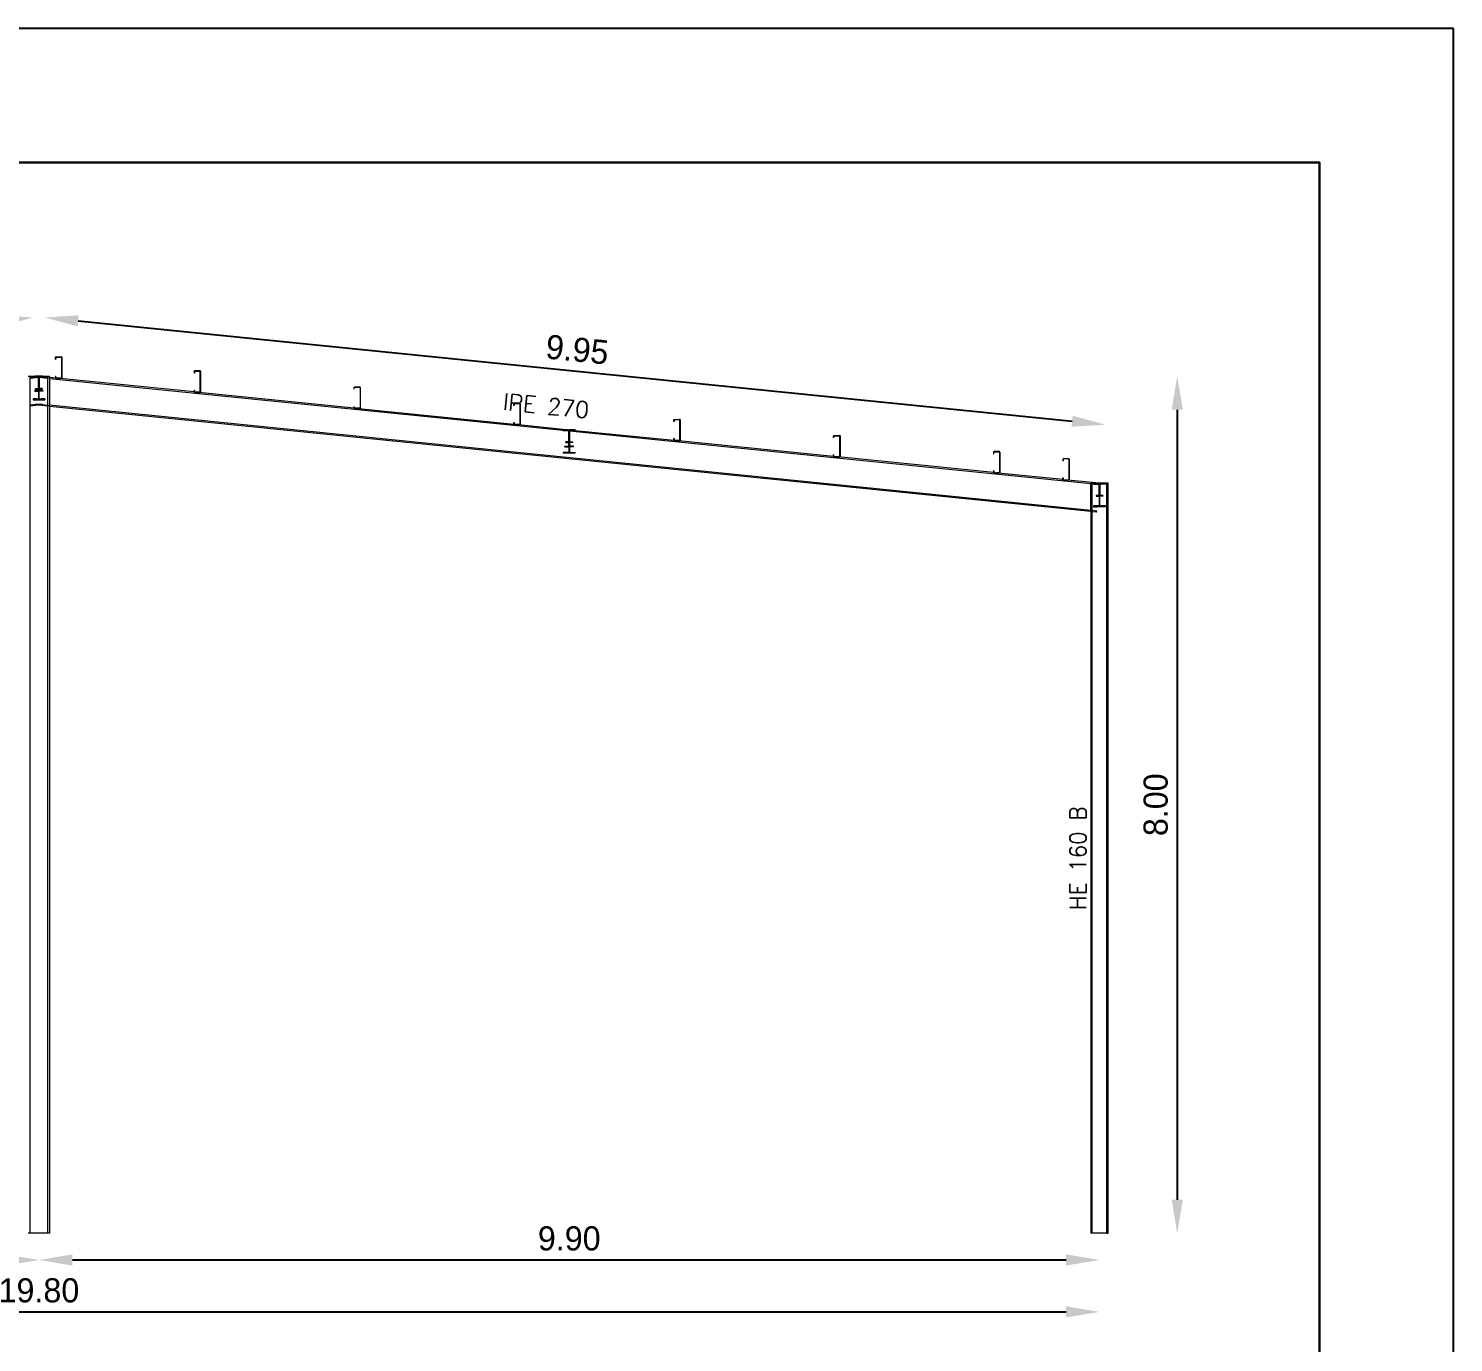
# Model space of a CAD drawing. Header units: inches. Extents: x 72863 to 72995, y 49095 to 49225.
# Drawn here: x 72938.39 to 72949.03, y 49214.9 to 49224.71 of the extents above; entities that cross this region are included whole.
import ezdxf
from ezdxf.enums import TextEntityAlignment as Align

# ---------------------------------------------------------------- set-up
doc = ezdxf.new("R2010")
doc.units = ezdxf.units.IN
doc.layers.get('0').update_dxf_attribs({"lineweight": 15})
for name, color, linetype, lineweight in [('BARRAS_DE_ACERO', 7, 'Continuous', 9), ('Cotas', 200, 'Continuous', 9), ('REFERENCIA_DE_LAS_BARRAS', 2, 'Continuous', 9)]:
    doc.layers.add(name, color=color, linetype=linetype, lineweight=lineweight)
doc.layers.add('VG', color=7, linetype='Continuous')
doc.styles.add('CYPETXT', font='romans__.ttf', dxfattribs={"height": 0.2})
doc.styles.add('RomanS', font='')
doc.styles.get('RomanS').set_extended_font_data('Porsche')
doc.dimstyles.new('100-color', dxfattribs={"dimtxt": 0.18, "dimasz": 0.25, "dimexe": 0, "dimexo": 0.5, "dimgap": 0.07, "dimtad": 1, "dimlfac": 1.25, "dimzin": 4, "dimdsep": 46, "dimtxsty": 'RomanS', "dimcen": 0.1, "dimse1": 1, "dimse2": 1, "dimadec": 0, "dimazin": 0, "dimtfac": 1, "dimtix": 1, "dimtmove": 2, "dimatfit": 3, "dimfxl": 1, "dimtvp": 1.058824, "dimtolj": 1, "dimtzin": 1, "dimarcsym": 0})

# ---------------------------------------------------------------- blocks, each defined once
blk = doc.blocks.new('PLANTILLA')
at = {"layer": 'VG'}
for p, q in [((72904.71, 49224.711), (72862.71, 49224.711)), ((72904.71, 49195.011), (72904.71, 49224.711)), ((72864.71, 49223.711), (72903.71, 49223.711)), ((72903.71, 49223.711), (72903.71, 49196.011))]:
    blk.add_line(p, q, dxfattribs=at)
blk.add_lwpolyline([(72903.71, 49199.561), (72903.71, 49223.711), (72864.71, 49223.711), (72864.71, 49196.011), (72885.71, 49196.011), (72885.71, 49199.611)], dxfattribs=at)
blk = doc.blocks.new('*D125')
at = {"layer": 'Cotas', "color": 0, "lineweight": -2, "transparency": 16777216}
blk.add_line((72930.799, 49215.128), (72946.139, 49215.128), dxfattribs=at)
at = {"layer": 'Cotas', "color": 0, "transparency": 16777216}
for points in [[(72930.799, 49215.17), (72930.799, 49215.087), (72930.549, 49215.128)], [(72946.139, 49215.17), (72946.139, 49215.087), (72946.389, 49215.128)]]:
    blk.add_solid(points, dxfattribs=at)
at = {"layer": 'Defpoints', "color": 0, "transparency": 16777216}
for p in [(72930.549, 49215.715), (72946.389, 49215.715), (72946.389, 49215.128)]:
    blk.add_point(p, dxfattribs=at)
at = {"layer": 'Cotas', "color": 0, "transparency": 16777216, "insert": (72938.469, 49215.288), "char_height": 0.18, "attachment_point": 5, "style": 'RomanS'}
blk.add_mtext('\\A1;19.80', dxfattribs=at)
blk = doc.blocks.new('*D126')
at = {"layer": 'Cotas', "color": 0, "lineweight": -2, "transparency": 16777216}
blk.add_line((72946.969, 49221.865), (72946.969, 49215.965), dxfattribs=at)
at = {"layer": 'Cotas', "color": 0, "transparency": 16777216}
for points in [[(72946.928, 49221.865), (72947.011, 49221.865), (72946.969, 49222.115)], [(72946.928, 49215.965), (72947.011, 49215.965), (72946.969, 49215.715)]]:
    blk.add_solid(points, dxfattribs=at)
at = {"layer": 'Defpoints', "color": 0, "transparency": 16777216}
for p in [(72938.469, 49222.115), (72938.469, 49215.715), (72946.969, 49215.715)]:
    blk.add_point(p, dxfattribs=at)
at = {"layer": 'Cotas', "color": 0, "transparency": 16777216, "insert": (72946.809, 49218.915), "char_height": 0.18, "attachment_point": 5, "rotation": 90, "style": 'RomanS'}
blk.add_mtext('\\A1;8.00', dxfattribs=at)
blk = doc.blocks.new('*D127')
at = {"layer": 'Cotas', "color": 0, "lineweight": -2, "transparency": 16777216}
blk.add_line((72930.799, 49215.516), (72938.219, 49215.516), dxfattribs=at)
at = {"layer": 'Cotas', "color": 0, "transparency": 16777216}
for points in [[(72930.799, 49215.558), (72930.799, 49215.474), (72930.549, 49215.516)], [(72938.219, 49215.558), (72938.219, 49215.474), (72938.469, 49215.516)]]:
    blk.add_solid(points, dxfattribs=at)
at = {"layer": 'Defpoints', "color": 0, "transparency": 16777216}
for p in [(72930.549, 49215.715), (72938.469, 49215.715), (72938.469, 49215.516)]:
    blk.add_point(p, dxfattribs=at)
at = {"layer": 'Cotas', "color": 0, "transparency": 16777216, "insert": (72934.509, 49215.676), "char_height": 0.18, "attachment_point": 5, "style": 'RomanS'}
blk.add_mtext('\\A1;9.90', dxfattribs=at)
blk = doc.blocks.new('*D128')
at = {"layer": 'Cotas', "color": 0, "lineweight": -2, "transparency": 16777216}
blk.add_line((72930.753, 49221.778), (72938.176, 49222.528), dxfattribs=at)
at = {"layer": 'Cotas', "color": 0, "transparency": 16777216}
for points in [[(72938.171, 49222.569), (72938.18, 49222.486), (72938.424, 49222.553)], [(72930.749, 49221.819), (72930.757, 49221.736), (72930.504, 49221.753)]]:
    blk.add_solid(points, dxfattribs=at)
at = {"layer": 'Defpoints', "color": 0, "transparency": 16777216}
for p in [(72938.424, 49222.553), (72938.469, 49222.115), (72930.549, 49221.315)]:
    blk.add_point(p, dxfattribs=at)
at = {"layer": 'Cotas', "color": 0, "transparency": 16777216, "insert": (72934.448, 49222.312), "char_height": 0.18, "attachment_point": 5, "rotation": 5.7679, "style": 'RomanS'}
blk.add_mtext('\\A1;9.95', dxfattribs=at)
blk = doc.blocks.new('*D129')
at = {"layer": 'Cotas', "color": 0, "lineweight": -2, "transparency": 16777216}
blk.add_line((72938.762, 49222.528), (72946.184, 49221.778), dxfattribs=at)
at = {"layer": 'Cotas', "color": 0, "transparency": 16777216}
for points in [[(72938.766, 49222.57), (72938.757, 49222.487), (72938.513, 49222.553)], [(72946.188, 49221.82), (72946.18, 49221.737), (72946.433, 49221.753)]]:
    blk.add_solid(points, dxfattribs=at)
at = {"layer": 'Defpoints', "color": 0, "transparency": 16777216}
for p in [(72938.469, 49222.115), (72946.433, 49221.753), (72946.389, 49221.315)]:
    blk.add_point(p, dxfattribs=at)
at = {"layer": 'Cotas', "color": 0, "transparency": 16777216, "insert": (72942.489, 49222.313), "char_height": 0.18, "attachment_point": 5, "rotation": 354.2321, "style": 'RomanS'}
blk.add_mtext('\\A1;9.95', dxfattribs=at)
blk = doc.blocks.new('*D130')
at = {"layer": 'Cotas', "color": 0, "lineweight": -2, "transparency": 16777216}
blk.add_line((72938.719, 49215.516), (72946.139, 49215.516), dxfattribs=at)
at = {"layer": 'Cotas', "color": 0, "transparency": 16777216}
for points in [[(72938.719, 49215.558), (72938.719, 49215.474), (72938.469, 49215.516)], [(72946.139, 49215.558), (72946.139, 49215.474), (72946.389, 49215.516)]]:
    blk.add_solid(points, dxfattribs=at)
at = {"layer": 'Defpoints', "color": 0, "transparency": 16777216}
for p in [(72938.469, 49215.715), (72946.389, 49215.715), (72946.389, 49215.516)]:
    blk.add_point(p, dxfattribs=at)
at = {"layer": 'Cotas', "color": 0, "transparency": 16777216, "insert": (72942.429, 49215.676), "char_height": 0.18, "attachment_point": 5, "style": 'RomanS'}
blk.add_mtext('\\A1;9.90', dxfattribs=at)

msp = doc.modelspace()

# ---------------------------------------------------------------- linework, layer by layer
at = {"layer": 'BARRAS_DE_ACERO'}
for p, q in [((72938.593, 49222.2553), (72938.5933, 49222.2566)), ((72938.593, 49222.2429), (72938.593, 49222.2553)), ((72938.593, 49222.2429), (72938.5946, 49222.2429)), ((72938.5941, 49222.2578), (72938.5933, 49222.2566)), ((72938.5953, 49222.2586), (72938.5941, 49222.2578)), ((72938.5946, 49222.2553), (72938.5948, 49222.256)), ((72938.5946, 49222.2553), (72938.5946, 49222.2429)), ((72938.5948, 49222.256), (72938.5952, 49222.2567)), ((72938.5959, 49222.2571), (72938.5952, 49222.2567)), ((72938.5966, 49222.2589), (72938.5953, 49222.2586)), ((72938.5966, 49222.2573), (72938.5959, 49222.2571)), ((72938.5966, 49222.2589), (72938.6374, 49222.2589)), ((72938.5966, 49222.2573), (72938.6374, 49222.2573)), ((72938.6388, 49222.2586), (72938.6374, 49222.2589)), ((72938.6382, 49222.2571), (72938.6374, 49222.2573)), ((72938.6389, 49222.2567), (72938.6382, 49222.2571)), ((72938.6388, 49222.2586), (72938.64, 49222.2578)), ((72938.6389, 49222.2567), (72938.6393, 49222.256)), ((72938.6393, 49222.256), (72938.6394, 49222.2553)), ((72938.6408, 49222.2566), (72938.64, 49222.2578)), ((72938.3886, 49222.115), (72938.4006, 49222.115)), ((72938.4006, 49222.115), (72938.4246, 49222.115)), ((72938.4006, 49222.1081), (72938.4006, 49222.0999)), ((72938.4006, 49222.0999), (72938.4662, 49222.1065)), ((72938.4006, 49222.0999), (72938.4006, 49221.8992)), ((72938.4246, 49222.115), (72938.4394, 49222.115)), ((72938.4246, 49222.115), (72938.4246, 49222.1105)), ((72938.4246, 49222.1076), (72938.4246, 49222.1105)), ((72938.4246, 49222.1076), (72938.4662, 49222.1076)), ((72938.4662, 49222.0246), (72938.4662, 49222.0726)), ((72938.4667, 49222.0324), (72938.4667, 49222.1094)), ((72938.471, 49222.1076), (72938.5126, 49222.1076)), ((72938.471, 49222.1065), (72938.471, 49222.1076)), ((72938.471, 49222.1065), (72938.5366, 49222.0999)), ((72938.471, 49222.024), (72938.471, 49222.1065)), ((72938.4777, 49222.1094), (72938.4978, 49222.1094)), ((72938.4978, 49222.1094), (72938.4978, 49222.112)), ((72938.5126, 49222.1105), (72938.5126, 49222.115)), ((72938.5126, 49222.1105), (72938.5366, 49222.1081)), ((72938.5126, 49222.1105), (72938.5126, 49222.1076)), ((72938.5366, 49222.115), (72938.5486, 49222.115)), ((72938.5366, 49222.1081), (72938.5366, 49222.115)), ((72938.5366, 49222.0999), (72938.5366, 49222.1081)), ((72938.5366, 49221.8992), (72938.5366, 49222.0999)), ((72938.5486, 49222.1069), (72938.5486, 49222.115)), ((72938.5486, 49222.0987), (72938.5486, 49222.1069)), ((72938.5486, 49222.1069), (72938.5931, 49222.1024)), ((72938.5486, 49222.0987), (72938.5486, 49221.898)), ((72938.5486, 49222.0987), (72942.3846, 49221.7112)), ((72938.593, 49222.1149), (72938.5946, 49222.1149)), ((72938.593, 49222.1149), (72938.593, 49222.1025)), ((72938.5931, 49222.1024), (72938.593, 49222.1025)), ((72938.5933, 49222.1011), (72938.5931, 49222.1024)), ((72938.5933, 49222.1011), (72938.5941, 49222.0999)), ((72938.5953, 49222.0991), (72938.5941, 49222.0999)), ((72938.5946, 49222.1025), (72938.5946, 49222.1149)), ((72938.5946, 49222.1025), (72938.5947, 49222.1022)), ((72938.612, 49222.1005), (72938.5947, 49222.1022)), ((72938.5948, 49222.1017), (72938.5947, 49222.1022)), ((72938.5952, 49222.1011), (72938.5948, 49222.1017)), ((72938.5952, 49222.1011), (72938.5959, 49222.1006)), ((72938.5959, 49222.1006), (72938.5966, 49222.1005)), ((72938.5966, 49222.1005), (72938.612, 49222.1005)), ((72938.6374, 49222.1005), (72938.612, 49222.1005)), ((72939.6278, 49221.9979), (72938.6278, 49222.0989)), ((72938.6374, 49222.0989), (72938.6278, 49222.0989)), ((72938.6382, 49222.1006), (72938.6374, 49222.1005)), ((72938.6388, 49222.0991), (72938.6374, 49222.0989)), ((72938.6382, 49222.1006), (72938.6389, 49222.1011)), ((72938.6388, 49222.0991), (72938.64, 49222.0999)), ((72938.6389, 49222.1011), (72938.6393, 49222.1017)), ((72938.6408, 49222.1011), (72938.64, 49222.0999)), ((72938.641, 49222.1025), (72938.6408, 49222.1011)), ((72939.6278, 49222.1508), (72939.6281, 49222.1521)), ((72939.6278, 49222.1508), (72939.6278, 49222.1384)), ((72939.6278, 49222.1384), (72939.6278, 49222.1384)), ((72939.6294, 49222.1384), (72939.6278, 49222.1384)), ((72939.6288, 49222.1533), (72939.6281, 49222.1521)), ((72939.6288, 49222.1533), (72939.63, 49222.1541)), ((72939.6295, 49222.1515), (72939.6294, 49222.1508)), ((72939.6294, 49222.1507), (72939.6294, 49222.1508)), ((72939.6294, 49222.1507), (72939.6294, 49222.1504)), ((72939.6294, 49222.1504), (72939.6294, 49222.1384)), ((72939.6298, 49222.1384), (72939.6294, 49222.1384)), ((72939.63, 49222.1522), (72939.6295, 49222.1515)), ((72939.63, 49222.1511), (72939.6298, 49222.1504)), ((72939.6298, 49222.1504), (72939.6298, 49222.1384)), ((72939.63, 49222.1541), (72939.6314, 49222.1544)), ((72939.63, 49222.1522), (72939.6306, 49222.1526)), ((72939.6304, 49222.1518), (72939.63, 49222.1511)), ((72939.631, 49222.1522), (72939.6304, 49222.1518)), ((72939.6314, 49222.1528), (72939.6306, 49222.1526)), ((72939.6318, 49222.1524), (72939.631, 49222.1522)), ((72939.6722, 49222.1544), (72939.6314, 49222.1544)), ((72939.6318, 49222.1528), (72939.6314, 49222.1528)), ((72939.6722, 49222.1528), (72939.6318, 49222.1528)), ((72939.6318, 49222.1524), (72939.6718, 49222.1524)), ((72939.6722, 49222.1544), (72939.6736, 49222.1541)), ((72939.673, 49222.1526), (72939.6722, 49222.1528)), ((72939.673, 49222.1526), (72939.6736, 49222.1522)), ((72939.6736, 49222.1511), (72939.6732, 49222.1518)), ((72939.6736, 49222.1541), (72939.6747, 49222.1533)), ((72939.6736, 49222.1522), (72939.674, 49222.1515)), ((72939.6738, 49222.1504), (72939.6736, 49222.1511)), ((72939.6738, 49221.9984), (72939.6738, 49222.1504)), ((72939.674, 49222.1515), (72939.6742, 49222.1508)), ((72939.6742, 49222.1508), (72939.6742, 49222.1507)), ((72939.6742, 49222.1507), (72939.6742, 49221.998)), ((72939.6747, 49222.1533), (72939.6755, 49222.1521)), ((72939.6755, 49222.1521), (72939.6758, 49222.1508)), ((72939.6758, 49222.1508), (72939.6758, 49222.1504)), ((72939.6758, 49222.1504), (72939.6758, 49221.9984)), ((72938.4394, 49222.003), (72938.4394, 49222.0085)), ((72938.4578, 49222.0085), (72938.4394, 49222.0085)), ((72938.4394, 49222.003), (72938.4573, 49222.003)), ((72938.443, 49222.019), (72938.443, 49222.024)), ((72938.443, 49222.024), (72938.4638, 49222.024)), ((72938.443, 49222.019), (72938.4647, 49222.019)), ((72938.4516, 49221.9463), (72938.4662, 49221.9463)), ((72938.4662, 49222.0085), (72938.4578, 49222.0085)), ((72938.4651, 49222.024), (72938.4638, 49222.024)), ((72938.4662, 49222.019), (72938.4647, 49222.019)), ((72938.4658, 49222.024), (72938.4651, 49222.024)), ((72938.4658, 49222.024), (72938.4662, 49222.024)), ((72938.4662, 49222.0246), (72938.4662, 49222.0243)), ((72938.4662, 49222.0243), (72938.4662, 49222.024)), ((72938.4662, 49222.024), (72938.4667, 49222.024)), ((72938.4662, 49222.0085), (72938.4662, 49222.0102)), ((72938.4667, 49222.0085), (72938.4662, 49222.0085)), ((72938.4662, 49222.003), (72938.4695, 49222.003)), ((72938.4667, 49222.024), (72938.4667, 49222.0234)), ((72938.4667, 49222.019), (72938.4667, 49222.0234)), ((72938.471, 49222.003), (72938.4695, 49222.003)), ((72938.4705, 49222.024), (72938.4705, 49222.0249)), ((72938.471, 49222.024), (72938.4705, 49222.024)), ((72938.4705, 49222.019), (72938.4705, 49222.024)), ((72938.471, 49222.019), (72938.4783, 49222.019)), ((72938.4793, 49222.0085), (72938.471, 49222.0085)), ((72938.471, 49221.9463), (72938.471, 49222.003)), ((72938.471, 49222.003), (72938.4714, 49222.003)), ((72938.471, 49221.9463), (72938.4856, 49221.9463)), ((72938.4799, 49222.003), (72938.4714, 49222.003)), ((72938.4942, 49222.019), (72938.4783, 49222.019)), ((72938.4978, 49222.0085), (72938.4793, 49222.0085)), ((72938.4978, 49222.003), (72938.4799, 49222.003)), ((72938.5126, 49221.9463), (72938.4856, 49221.9463)), ((72938.4942, 49222.024), (72938.4942, 49222.019)), ((72938.4978, 49222.0085), (72938.4978, 49222.003)), ((72938.5126, 49221.9463), (72938.5126, 49221.939)), ((72939.6278, 49222.0104), (72939.6278, 49222.0104)), ((72939.6278, 49222.0104), (72939.6278, 49221.998)), ((72939.6278, 49222.0104), (72939.6294, 49222.0104)), ((72939.6278, 49221.9979), (72939.6278, 49221.998)), ((72939.6278, 49221.9979), (72939.6281, 49221.9966)), ((72939.6281, 49221.9966), (72939.6288, 49221.9954)), ((72939.63, 49221.9946), (72939.6288, 49221.9954)), ((72939.6298, 49222.0104), (72939.6294, 49222.0104)), ((72939.6294, 49221.998), (72939.6294, 49221.9977)), ((72939.6295, 49221.9972), (72939.6294, 49221.9977)), ((72939.6295, 49221.9972), (72939.63, 49221.9965)), ((72939.6298, 49222.0104), (72939.6298, 49221.9984)), ((72939.6299, 49221.9976), (72939.63, 49221.9976)), ((72939.63, 49221.9976), (72939.6304, 49221.9969)), ((72939.63, 49221.9965), (72939.6306, 49221.9961)), ((72939.6304, 49221.9969), (72939.631, 49221.9965)), ((72939.6306, 49221.9961), (72939.6308, 49221.9961)), ((72939.6318, 49221.9964), (72939.631, 49221.9965)), ((72939.6314, 49221.996), (72939.6314, 49221.996)), ((72939.6314, 49221.996), (72939.6318, 49221.996)), ((72939.6318, 49221.9964), (72939.6427, 49221.9964)), ((72939.6722, 49221.996), (72939.6318, 49221.996)), ((72939.6625, 49221.9944), (72939.6722, 49221.9944)), ((72939.6722, 49221.996), (72939.673, 49221.9961)), ((72939.6736, 49221.9946), (72939.6722, 49221.9944)), ((72939.6726, 49221.9965), (72939.6732, 49221.9969)), ((72939.673, 49221.9961), (72939.6736, 49221.9965)), ((72939.6736, 49221.9976), (72939.6732, 49221.9969)), ((72939.6736, 49221.9976), (72939.6738, 49221.9984)), ((72939.6736, 49221.9965), (72939.674, 49221.9972)), ((72939.6736, 49221.9946), (72939.6747, 49221.9954)), ((72939.6742, 49221.998), (72939.674, 49221.9972)), ((72939.6755, 49221.9966), (72939.6747, 49221.9954)), ((72939.6758, 49221.998), (72939.6755, 49221.9966)), ((72939.6758, 49221.998), (72939.6758, 49221.9983)), ((72940.822, 49222.0315), (72940.8217, 49222.0302)), ((72940.8217, 49222.0178), (72940.8217, 49222.0302)), ((72940.8233, 49222.0178), (72940.8217, 49222.0178)), ((72940.822, 49222.0315), (72940.8228, 49222.0327)), ((72940.8228, 49222.0327), (72940.8239, 49222.0335)), ((72940.8235, 49222.0309), (72940.8233, 49222.0302)), ((72940.8233, 49222.0178), (72940.8233, 49222.0302)), ((72940.8233, 49222.0178), (72940.8237, 49222.0178)), ((72940.8235, 49222.0309), (72940.8239, 49222.0316)), ((72940.8237, 49222.0298), (72940.8239, 49222.0305)), ((72940.8237, 49222.0178), (72940.8237, 49222.0298)), ((72940.8239, 49222.0335), (72940.8253, 49222.0338)), ((72940.8239, 49222.0316), (72940.8245, 49222.032)), ((72940.8239, 49222.0305), (72940.8243, 49222.0312)), ((72940.8243, 49222.0312), (72940.825, 49222.0316)), ((72940.8245, 49222.032), (72940.8253, 49222.0322)), ((72940.8257, 49222.0318), (72940.825, 49222.0316)), ((72940.8661, 49222.0338), (72940.8253, 49222.0338)), ((72940.8253, 49222.0322), (72940.8661, 49222.0322)), ((72940.8257, 49222.0318), (72940.8657, 49222.0318)), ((72940.8657, 49222.0318), (72940.8665, 49222.0316)), ((72940.8661, 49222.0338), (72940.8675, 49222.0335)), ((72940.8661, 49222.0322), (72940.8669, 49222.032)), ((72940.8665, 49222.0316), (72940.8671, 49222.0312)), ((72940.8669, 49222.032), (72940.8675, 49222.0316)), ((72940.8676, 49222.0305), (72940.8671, 49222.0312)), ((72940.8675, 49222.0335), (72940.8687, 49222.0327)), ((72940.8675, 49222.0316), (72940.868, 49222.0309)), ((72940.8676, 49222.0305), (72940.8677, 49222.0298)), ((72940.8677, 49222.0298), (72940.8677, 49221.8778)), ((72940.868, 49222.0309), (72940.8681, 49222.0302)), ((72940.8681, 49222.0302), (72940.8681, 49221.8774)), ((72940.8687, 49222.0327), (72940.8694, 49222.0315)), ((72940.8694, 49222.0315), (72940.8697, 49222.0302)), ((72940.8697, 49222.0302), (72940.8697, 49222.0298)), ((72940.8697, 49222.0298), (72940.8697, 49222.0298)), ((72940.8697, 49221.8778), (72940.8697, 49222.0298)), ((72938.4473, 49221.9039), (72938.4006, 49221.8992)), ((72938.4006, 49221.8992), (72938.4006, 49221.891)), ((72938.4006, 49221.891), (72938.4006, 49215.715)), ((72938.4473, 49221.9039), (72938.4477, 49221.9082)), ((72938.4477, 49221.9082), (72938.4686, 49221.9061)), ((72938.4686, 49221.9061), (72938.4895, 49221.9082)), ((72938.4864, 49221.939), (72938.5126, 49221.939)), ((72938.5366, 49221.8992), (72938.5366, 49221.891)), ((72946.3246, 49221.1125), (72938.5486, 49221.898)), ((72938.5486, 49221.8898), (72938.5486, 49221.898)), ((72946.3246, 49221.1043), (72938.5486, 49221.8898)), ((72938.5486, 49221.8898), (72938.5486, 49215.715)), ((72940.8233, 49221.8898), (72940.8217, 49221.8898)), ((72940.8217, 49221.8774), (72940.8217, 49221.8898)), ((72940.8217, 49221.8774), (72940.8217, 49221.8773)), ((72940.8228, 49221.8748), (72940.822, 49221.876)), ((72940.8239, 49221.874), (72940.8228, 49221.8748)), ((72940.8233, 49221.8898), (72940.8237, 49221.8898)), ((72940.8233, 49221.8774), (72940.8233, 49221.8898)), ((72940.8233, 49221.8774), (72940.8234, 49221.8771)), ((72940.8234, 49221.8771), (72940.8235, 49221.8766)), ((72940.8235, 49221.8766), (72940.8239, 49221.8759)), ((72940.8237, 49221.8778), (72940.8237, 49221.8898)), ((72940.8239, 49221.877), (72940.8239, 49221.877)), ((72940.8239, 49221.877), (72940.8243, 49221.8763)), ((72940.8239, 49221.8759), (72940.8239, 49221.8759)), ((72940.8253, 49221.8738), (72940.8239, 49221.874)), ((72940.8243, 49221.8763), (72940.825, 49221.8759)), ((72940.8253, 49221.8754), (72940.8247, 49221.8755)), ((72940.825, 49221.8759), (72940.8257, 49221.8758)), ((72940.826, 49221.8754), (72940.8253, 49221.8754)), ((72940.8565, 49221.8738), (72940.8253, 49221.8738)), ((72940.8367, 49221.8758), (72940.8257, 49221.8758)), ((72940.8657, 49221.8758), (72940.8367, 49221.8758)), ((72940.8665, 49221.8759), (72940.8657, 49221.8758)), ((72940.8661, 49221.8738), (72940.8675, 49221.874)), ((72940.8665, 49221.8759), (72940.8671, 49221.8763)), ((72940.8669, 49221.8755), (72940.8675, 49221.8759)), ((72940.8676, 49221.877), (72940.8671, 49221.8763)), ((72940.8675, 49221.8759), (72940.868, 49221.8766)), ((72940.8675, 49221.874), (72940.8687, 49221.8748)), ((72940.8676, 49221.877), (72940.8677, 49221.8778)), ((72940.8681, 49221.8774), (72940.868, 49221.8766)), ((72940.8687, 49221.8748), (72940.8694, 49221.876)), ((72940.8697, 49221.8774), (72940.8694, 49221.876)), ((72940.8697, 49221.8778), (72940.8697, 49221.8777)), ((72942.0156, 49221.9096), (72942.0159, 49221.9109)), ((72942.0159, 49221.9109), (72942.0167, 49221.9121)), ((72942.0179, 49221.9129), (72942.0167, 49221.9121)), ((72942.0172, 49221.9096), (72942.0174, 49221.9103)), ((72942.0172, 49221.8972), (72942.0172, 49221.9096)), ((72942.0176, 49221.8972), (72942.0172, 49221.8972)), ((72942.0178, 49221.911), (72942.0174, 49221.9103)), ((72942.0178, 49221.9099), (72942.0176, 49221.9092)), ((72942.0176, 49221.9092), (72942.0176, 49221.8972)), ((72942.0178, 49221.911), (72942.0185, 49221.9114)), ((72942.0178, 49221.9099), (72942.0182, 49221.9106)), ((72942.0179, 49221.9129), (72942.0192, 49221.9132)), ((72942.0192, 49221.9116), (72942.0185, 49221.9114)), ((72942.0192, 49221.9132), (72942.06, 49221.9132)), ((72942.0192, 49221.9116), (72942.06, 49221.9116)), ((72942.0196, 49221.9112), (72942.0596, 49221.9112)), ((72942.0596, 49221.9112), (72942.0604, 49221.911)), ((72942.0614, 49221.9129), (72942.06, 49221.9132)), ((72942.06, 49221.9116), (72942.0608, 49221.9114)), ((72942.0604, 49221.911), (72942.0611, 49221.9106)), ((72942.0614, 49221.911), (72942.0608, 49221.9114)), ((72942.0611, 49221.9106), (72942.0615, 49221.9099)), ((72942.0626, 49221.9121), (72942.0614, 49221.9129)), ((72942.0614, 49221.911), (72942.0619, 49221.9103)), ((72942.0616, 49221.9092), (72942.0615, 49221.9099)), ((72942.0616, 49221.9092), (72942.0616, 49221.7572)), ((72942.062, 49221.9096), (72942.0619, 49221.9103)), ((72942.062, 49221.9096), (72942.062, 49221.7568)), ((72942.0634, 49221.9109), (72942.0626, 49221.9121)), ((72942.0636, 49221.9096), (72942.0634, 49221.9109)), ((72942.0636, 49221.9092), (72942.0636, 49221.9096)), ((72942.0636, 49221.9092), (72942.0636, 49221.9092)), ((72942.0636, 49221.7571), (72942.0636, 49221.9092)), ((72942.0636, 49221.9092), (72942.0636, 49221.7572)), ((72942.0156, 49221.7568), (72942.0156, 49221.7692)), ((72942.0156, 49221.7692), (72942.0172, 49221.7692)), ((72942.0156, 49221.7568), (72942.0156, 49221.7567)), ((72942.0156, 49221.7567), (72942.0159, 49221.7554)), ((72942.0159, 49221.7554), (72942.0167, 49221.7542)), ((72942.0167, 49221.7542), (72942.0179, 49221.7534)), ((72942.0176, 49221.7692), (72942.0172, 49221.7692)), ((72942.0172, 49221.7692), (72942.0172, 49221.7568)), ((72942.0174, 49221.756), (72942.0178, 49221.7553)), ((72942.0176, 49221.7572), (72942.0176, 49221.7692)), ((72942.0176, 49221.7572), (72942.0178, 49221.7564)), ((72942.0178, 49221.7564), (72942.0178, 49221.7564)), ((72942.0178, 49221.7564), (72942.0182, 49221.7557)), ((72942.0178, 49221.7553), (72942.0185, 49221.7549)), ((72942.0192, 49221.7532), (72942.0179, 49221.7534)), ((72942.0182, 49221.7557), (72942.0189, 49221.7553)), ((72942.0192, 49221.7548), (72942.0185, 49221.7549)), ((72942.0189, 49221.7553), (72942.0196, 49221.7552)), ((72942.0192, 49221.7548), (72942.0283, 49221.7548)), ((72942.0192, 49221.7532), (72942.0503, 49221.7532)), ((72942.06, 49221.7548), (72942.0283, 49221.7548)), ((72942.0596, 49221.7552), (72942.0305, 49221.7552)), ((72942.0503, 49221.7532), (72942.4286, 49221.715)), ((72942.0503, 49221.7532), (72942.06, 49221.7532)), ((72942.0596, 49221.7552), (72942.0604, 49221.7553)), ((72942.0608, 49221.7549), (72942.06, 49221.7548)), ((72942.0614, 49221.7534), (72942.06, 49221.7532)), ((72942.0604, 49221.7553), (72942.0611, 49221.7557)), ((72942.0608, 49221.7549), (72942.0614, 49221.7553)), ((72942.0611, 49221.7557), (72942.0615, 49221.7564)), ((72942.0614, 49221.7553), (72942.0619, 49221.756)), ((72942.0614, 49221.7534), (72942.0626, 49221.7542)), ((72942.0615, 49221.7564), (72942.0616, 49221.7572)), ((72942.0619, 49221.756), (72942.062, 49221.7568)), ((72942.0626, 49221.7542), (72942.0634, 49221.7554)), ((72942.0634, 49221.7554), (72942.0636, 49221.7568)), ((72942.0636, 49221.7572), (72942.0636, 49221.7571)), ((72942.0636, 49221.7571), (72942.0636, 49221.7568)), ((72943.2098, 49221.7903), (72943.2096, 49221.789)), ((72943.2096, 49221.7766), (72943.2096, 49221.789)), ((72943.2112, 49221.7766), (72943.2096, 49221.7766)), ((72943.2098, 49221.7903), (72943.2106, 49221.7915)), ((72943.2113, 49221.7897), (72943.2112, 49221.789)), ((72943.2112, 49221.789), (72943.2112, 49221.7766)), ((72943.2116, 49221.7766), (72943.2112, 49221.7766)), ((72943.2113, 49221.7897), (72943.2117, 49221.7904)), ((72943.2116, 49221.7886), (72943.2117, 49221.7893)), ((72943.2116, 49221.7886), (72943.2116, 49221.7766)), ((72943.2124, 49221.7908), (72943.2117, 49221.7904)), ((72943.2117, 49221.7893), (72943.2122, 49221.79)), ((72943.2128, 49221.7904), (72943.2122, 49221.79)), ((72943.2132, 49221.791), (72943.2124, 49221.7908)), ((72943.2136, 49221.7906), (72943.2128, 49221.7904)), ((72943.2132, 49221.791), (72943.254, 49221.791)), ((72943.2136, 49221.7906), (72943.2536, 49221.7906)), ((72943.2543, 49221.7904), (72943.2536, 49221.7906)), ((72943.254, 49221.7926), (72943.2553, 49221.7923)), ((72943.2547, 49221.7908), (72943.254, 49221.791)), ((72943.2543, 49221.7904), (72943.255, 49221.79)), ((72943.2547, 49221.7908), (72943.2554, 49221.7904)), ((72943.255, 49221.79), (72943.2554, 49221.7893)), ((72943.2565, 49221.7915), (72943.2553, 49221.7923)), ((72943.2558, 49221.7897), (72943.2554, 49221.7904)), ((72943.2554, 49221.7893), (72943.2556, 49221.7886)), ((72943.2556, 49221.6366), (72943.2556, 49221.7886)), ((72943.256, 49221.789), (72943.2558, 49221.7897)), ((72943.256, 49221.6362), (72943.256, 49221.789)), ((72943.2573, 49221.7903), (72943.2565, 49221.7915)), ((72943.2576, 49221.789), (72943.2573, 49221.7903)), ((72943.2576, 49221.7886), (72943.2576, 49221.789)), ((72942.3846, 49221.715), (72942.3958, 49221.715)), ((72942.3846, 49221.7112), (72942.3846, 49221.715)), ((72942.3846, 49221.7076), (72942.3846, 49221.7112)), ((72942.4204, 49221.7076), (72942.3846, 49221.7076)), ((72942.4148, 49221.715), (72942.3958, 49221.715)), ((72942.3958, 49221.709), (72942.3958, 49221.715)), ((72942.4156, 49221.709), (72942.3958, 49221.709)), ((72942.4148, 49221.715), (72942.4286, 49221.715)), ((72942.4266, 49221.709), (72942.4156, 49221.709)), ((72942.4262, 49221.707), (72942.4204, 49221.7076)), ((72942.4262, 49221.7076), (72942.4204, 49221.7076)), ((72942.4262, 49221.7076), (72942.4262, 49221.707)), ((72942.4262, 49221.624), (72942.4262, 49221.707)), ((72942.4266, 49221.707), (72942.4266, 49221.709)), ((72942.4266, 49221.707), (72942.4266, 49221.624)), ((72942.4614, 49221.715), (72942.4286, 49221.715)), ((72942.4306, 49221.7066), (72942.4306, 49221.7087)), ((72942.4306, 49221.7066), (72942.4306, 49221.6308)), ((72942.4306, 49221.6308), (72942.4306, 49221.624)), ((72942.431, 49221.7076), (72942.431, 49221.7065)), ((72942.4726, 49221.7076), (72942.431, 49221.7076)), ((72942.431, 49221.7065), (72946.3246, 49221.3132)), ((72942.4726, 49221.715), (72942.4614, 49221.715)), ((72942.4726, 49221.715), (72942.4726, 49221.7105)), ((72942.4726, 49221.7105), (72943.2096, 49221.6361)), ((72942.4726, 49221.7076), (72942.4726, 49221.7105)), ((72943.2096, 49221.6486), (72943.2096, 49221.6362)), ((72943.2096, 49221.6486), (72943.2112, 49221.6486)), ((72943.2118, 49221.6328), (72943.2106, 49221.6336)), ((72943.2112, 49221.6362), (72943.2112, 49221.6486)), ((72943.2116, 49221.6486), (72943.2112, 49221.6486)), ((72943.2112, 49221.6362), (72943.2112, 49221.6359)), ((72943.2112, 49221.6359), (72943.2113, 49221.6354)), ((72943.2117, 49221.6347), (72943.2113, 49221.6354)), ((72943.2116, 49221.6486), (72943.2116, 49221.6366)), ((72943.2117, 49221.6359), (72943.2116, 49221.6366)), ((72943.2246, 49221.6346), (72943.2117, 49221.6359)), ((72943.2117, 49221.6347), (72943.2124, 49221.6343)), ((72943.2122, 49221.6351), (72943.2128, 49221.6347)), ((72943.2124, 49221.6343), (72943.2132, 49221.6342)), ((72943.2136, 49221.6346), (72943.2128, 49221.6347)), ((72943.254, 49221.6342), (72943.2132, 49221.6342)), ((72943.2136, 49221.6346), (72943.2246, 49221.6346)), ((72943.2536, 49221.6346), (72943.2246, 49221.6346)), ((72943.2543, 49221.6347), (72943.2536, 49221.6346)), ((72943.2547, 49221.6343), (72943.254, 49221.6342)), ((72943.255, 49221.6351), (72943.2543, 49221.6347)), ((72943.2554, 49221.6347), (72943.2547, 49221.6343)), ((72943.2553, 49221.6328), (72943.2565, 49221.6336)), ((72943.2558, 49221.6354), (72943.2554, 49221.6347)), ((72943.2558, 49221.6354), (72943.256, 49221.6362)), ((72943.2573, 49221.6348), (72943.2565, 49221.6336)), ((72943.2573, 49221.6348), (72943.2576, 49221.6362)), ((72943.2576, 49221.6362), (72943.2576, 49221.6365)), ((72944.4035, 49221.6684), (72944.4038, 49221.6697)), ((72944.4035, 49221.656), (72944.4035, 49221.6684)), ((72944.4038, 49221.6697), (72944.4045, 49221.6709)), ((72944.4045, 49221.6709), (72944.4057, 49221.6717)), ((72944.4051, 49221.6684), (72944.4052, 49221.6691)), ((72944.4057, 49221.6698), (72944.4052, 49221.6691)), ((72944.4056, 49221.6687), (72944.4055, 49221.668)), ((72944.4055, 49221.668), (72944.4055, 49221.656)), ((72944.4056, 49221.6687), (72944.4061, 49221.6694)), ((72944.4057, 49221.6717), (72944.4071, 49221.672)), ((72944.4057, 49221.6698), (72944.4063, 49221.6702)), ((72944.4067, 49221.6698), (72944.4061, 49221.6694)), ((72944.4063, 49221.6702), (72944.4071, 49221.6704)), ((72944.4075, 49221.67), (72944.4067, 49221.6698)), ((72944.4071, 49221.672), (72944.4475, 49221.672)), ((72944.4071, 49221.6704), (72944.4479, 49221.6704)), ((72944.4475, 49221.67), (72944.4075, 49221.67)), ((72944.4475, 49221.672), (72944.4479, 49221.672)), ((72944.4475, 49221.67), (72944.4483, 49221.6698)), ((72944.4493, 49221.6717), (72944.4479, 49221.672)), ((72944.4486, 49221.6702), (72944.4479, 49221.6704)), ((72944.4483, 49221.6698), (72944.4489, 49221.6694)), ((72944.4486, 49221.6702), (72944.4493, 49221.6698)), ((72944.4493, 49221.6687), (72944.4489, 49221.6694)), ((72944.4493, 49221.6717), (72944.4504, 49221.6709)), ((72944.4497, 49221.6691), (72944.4493, 49221.6698)), ((72944.4495, 49221.668), (72944.4493, 49221.6687)), ((72944.4495, 49221.516), (72944.4495, 49221.668)), ((72944.4497, 49221.6691), (72944.4499, 49221.6684)), ((72944.4499, 49221.6684), (72944.4499, 49221.5156)), ((72944.4504, 49221.6709), (72944.4512, 49221.6697)), ((72944.4515, 49221.6684), (72944.4512, 49221.6697)), ((72944.4515, 49221.6684), (72944.4515, 49221.668)), ((72944.4515, 49221.668), (72944.4515, 49221.516)), ((72942.3846, 49221.5463), (72942.3846, 49221.539)), ((72942.4262, 49221.5463), (72942.3846, 49221.5463)), ((72942.4726, 49221.539), (72942.3846, 49221.539)), ((72942.3958, 49221.5929), (72942.4262, 49221.5929)), ((72942.3958, 49221.587), (72942.3958, 49221.5929)), ((72942.403, 49221.619), (72942.403, 49221.624)), ((72942.4262, 49221.624), (72942.403, 49221.624)), ((72942.403, 49221.619), (72942.4262, 49221.619)), ((72942.4266, 49221.624), (72942.4262, 49221.624)), ((72942.4266, 49221.5929), (72942.4262, 49221.5929)), ((72942.4262, 49221.587), (72942.4262, 49221.5463)), ((72942.4266, 49221.619), (72942.4266, 49221.624)), ((72942.431, 49221.624), (72942.4306, 49221.624)), ((72942.4306, 49221.619), (72942.4306, 49221.5929)), ((72942.431, 49221.5929), (72942.4306, 49221.5929)), ((72942.431, 49221.619), (72942.431, 49221.5929)), ((72942.4542, 49221.619), (72942.431, 49221.619)), ((72942.4614, 49221.5929), (72942.431, 49221.5929)), ((72942.431, 49221.587), (72942.431, 49221.5463)), ((72942.4614, 49221.587), (72942.431, 49221.587)), ((72942.431, 49221.5463), (72942.4726, 49221.5463)), ((72942.4542, 49221.624), (72942.4542, 49221.619)), ((72942.4614, 49221.587), (72942.4614, 49221.5929)), ((72942.4726, 49221.539), (72942.4726, 49221.5463)), ((72944.4035, 49221.5156), (72944.4035, 49221.528)), ((72944.4051, 49221.528), (72944.4035, 49221.528)), ((72944.4051, 49221.5156), (72944.4051, 49221.528)), ((72944.4055, 49221.528), (72944.4051, 49221.528)), ((72944.4055, 49221.516), (72944.4055, 49221.528)), ((72945.5977, 49221.5491), (72945.5974, 49221.5478)), ((72945.5974, 49221.5478), (72945.5974, 49221.5354)), ((72945.5974, 49221.5354), (72945.599, 49221.5354)), ((72945.5985, 49221.5503), (72945.5977, 49221.5491)), ((72945.5985, 49221.5503), (72945.5996, 49221.5511)), ((72945.5992, 49221.5485), (72945.599, 49221.5478)), ((72945.599, 49221.5354), (72945.599, 49221.5478)), ((72945.5992, 49221.5485), (72945.5996, 49221.5492)), ((72945.5996, 49221.5511), (72945.601, 49221.5514)), ((72945.6002, 49221.5496), (72945.5996, 49221.5492)), ((72945.6002, 49221.5496), (72945.601, 49221.5498)), ((72945.6418, 49221.5514), (72945.601, 49221.5514)), ((72945.6432, 49221.5511), (72945.6418, 49221.5514)), ((72945.6426, 49221.5496), (72945.6432, 49221.5492)), ((72945.6444, 49221.5503), (72945.6432, 49221.5511)), ((72945.6438, 49221.5478), (72945.6438, 49221.395)), ((72945.6451, 49221.5491), (72945.6444, 49221.5503)), ((72945.6454, 49221.5478), (72945.6451, 49221.5491)), ((72945.6454, 49221.395), (72945.6454, 49221.5478)), ((72944.4035, 49221.5155), (72944.4035, 49221.5156)), ((72944.4045, 49221.513), (72944.4038, 49221.5142)), ((72944.4057, 49221.5122), (72944.4045, 49221.513)), ((72944.4056, 49221.5153), (72944.4051, 49221.5153)), ((72944.4057, 49221.5141), (72944.4052, 49221.5148)), ((72944.4056, 49221.5153), (72944.4055, 49221.516)), ((72944.4056, 49221.5153), (72944.4185, 49221.514)), ((72944.4057, 49221.5141), (72944.4063, 49221.5137)), ((72944.4057, 49221.5122), (72944.4071, 49221.512)), ((72944.4063, 49221.5137), (72944.4071, 49221.5136)), ((72944.4071, 49221.5136), (72944.4225, 49221.5136)), ((72944.4383, 49221.512), (72944.4071, 49221.512)), ((72944.4383, 49221.512), (72944.4479, 49221.512)), ((72944.4475, 49221.514), (72944.4483, 49221.5141)), ((72944.4479, 49221.512), (72944.4493, 49221.5122)), ((72944.4483, 49221.5141), (72944.4489, 49221.5145)), ((72944.4493, 49221.5141), (72944.4486, 49221.5137)), ((72944.4489, 49221.5145), (72944.4493, 49221.5152)), ((72944.4493, 49221.5152), (72944.4495, 49221.516)), ((72944.4497, 49221.5148), (72944.4493, 49221.5141)), ((72944.4493, 49221.5122), (72944.4504, 49221.513)), ((72944.4499, 49221.5156), (72944.4497, 49221.5148)), ((72944.4515, 49221.5159), (72944.4515, 49221.516)), ((72944.4515, 49221.5156), (72944.4515, 49221.5159)), ((72946.1154, 49221.4968), (72946.1151, 49221.4955)), ((72946.1151, 49221.4955), (72946.1151, 49221.4831)), ((72946.1151, 49221.4831), (72946.1167, 49221.4831)), ((72946.1161, 49221.498), (72946.1154, 49221.4968)), ((72946.1161, 49221.498), (72946.1173, 49221.4988)), ((72946.1167, 49221.4955), (72946.1167, 49221.4831)), ((72946.1173, 49221.4988), (72946.1187, 49221.4991)), ((72946.1595, 49221.4991), (72946.1187, 49221.4991)), ((72946.1608, 49221.4988), (72946.1595, 49221.4991)), ((72946.1595, 49221.4975), (72946.1602, 49221.4973)), ((72946.1602, 49221.4973), (72946.1609, 49221.4969)), ((72946.1609, 49221.4969), (72946.1613, 49221.4962)), ((72946.1613, 49221.4962), (72946.1615, 49221.4955)), ((72946.1615, 49221.3427), (72946.1615, 49221.4955)), ((72946.1631, 49221.4955), (72946.1628, 49221.4968)), ((72946.1631, 49221.4955), (72946.1631, 49221.3427)), ((72945.599, 49221.4074), (72945.5974, 49221.4074)), ((72945.5974, 49221.4074), (72945.5974, 49221.395)), ((72945.5974, 49221.3949), (72945.5974, 49221.395)), ((72945.599, 49221.4074), (72945.599, 49221.395)), ((72945.599, 49221.395), (72945.5991, 49221.3947)), ((72945.5991, 49221.3947), (72945.5992, 49221.3942)), ((72945.5991, 49221.3947), (72945.6164, 49221.393)), ((72945.5996, 49221.3935), (72945.5992, 49221.3942)), ((72945.6002, 49221.3931), (72945.5996, 49221.3935)), ((72945.601, 49221.393), (72945.6002, 49221.3931)), ((72945.601, 49221.393), (72945.6164, 49221.393)), ((72945.601, 49221.3914), (72945.6322, 49221.3914)), ((72945.6418, 49221.393), (72945.6164, 49221.393)), ((72945.6418, 49221.3914), (72945.6322, 49221.3914)), ((72945.6426, 49221.3931), (72945.6418, 49221.393)), ((72945.6418, 49221.3914), (72945.6432, 49221.3916)), ((72945.6426, 49221.3931), (72945.6432, 49221.3935)), ((72945.6432, 49221.3935), (72945.6437, 49221.3942)), ((72945.6432, 49221.3916), (72945.6444, 49221.3924)), ((72945.6438, 49221.395), (72945.6437, 49221.3942)), ((72945.6444, 49221.3924), (72945.6451, 49221.3936)), ((72945.6454, 49221.395), (72945.6451, 49221.3936)), ((72946.1151, 49221.3551), (72946.1167, 49221.3551)), ((72946.1151, 49221.3427), (72946.1151, 49221.3551)), ((72946.1151, 49221.3426), (72946.1151, 49221.3427)), ((72946.1154, 49221.3413), (72946.1161, 49221.3401)), ((72946.1167, 49221.3551), (72946.1167, 49221.3427)), ((72946.1167, 49221.3424), (72946.1168, 49221.3419)), ((72946.1168, 49221.3419), (72946.1173, 49221.3413)), ((72946.1173, 49221.3413), (72946.1179, 49221.3408)), ((72946.1179, 49221.3408), (72946.1187, 49221.3407)), ((72946.1187, 49221.3407), (72946.134, 49221.3407)), ((72946.1187, 49221.3391), (72946.1498, 49221.3391)), ((72946.134, 49221.3407), (72946.1595, 49221.3407)), ((72946.3886, 49221.315), (72946.1498, 49221.3391)), ((72946.1595, 49221.3391), (72946.1498, 49221.3391)), ((72946.1595, 49221.3407), (72946.1602, 49221.3408)), ((72946.1608, 49221.3393), (72946.1595, 49221.3391)), ((72946.1602, 49221.3408), (72946.1609, 49221.3413)), ((72946.162, 49221.3401), (72946.1608, 49221.3393)), ((72946.1613, 49221.3419), (72946.1609, 49221.3413)), ((72946.1613, 49221.3419), (72946.1615, 49221.3427)), ((72946.162, 49221.3401), (72946.1628, 49221.3413)), ((72946.1628, 49221.3413), (72946.1631, 49221.3427)), ((72946.3246, 49221.315), (72946.335, 49221.315)), ((72946.3246, 49221.315), (72946.3246, 49221.3132)), ((72946.3246, 49221.1125), (72946.3246, 49221.3132)), ((72946.335, 49221.3122), (72946.335, 49221.315)), ((72946.335, 49221.1115), (72946.335, 49221.3122)), ((72946.3446, 49221.315), (72946.363, 49221.315)), ((72946.3446, 49221.3112), (72946.3446, 49221.315)), ((72946.3446, 49221.3076), (72946.3802, 49221.3076)), ((72946.3886, 49221.315), (72946.363, 49221.315)), ((72946.3802, 49221.3076), (72946.3862, 49221.3076)), ((72946.3862, 49221.3076), (72946.3862, 49221.307)), ((72946.3868, 49221.3099), (72946.3868, 49221.224)), ((72946.4142, 49221.315), (72946.3886, 49221.315)), ((72946.3904, 49221.3099), (72946.3983, 49221.3099)), ((72946.391, 49221.3076), (72946.391, 49221.224)), ((72946.4326, 49221.3076), (72946.391, 49221.3076)), ((72946.4142, 49221.3099), (72946.3983, 49221.3099)), ((72946.4422, 49221.315), (72946.4422, 49215.715)), ((72946.4526, 49221.315), (72946.4422, 49221.315)), ((72946.4526, 49215.715), (72946.4526, 49221.315)), ((72946.363, 49221.224), (72946.363, 49221.219)), ((72946.3862, 49221.224), (72946.363, 49221.224)), ((72946.3868, 49221.224), (72946.3862, 49221.224)), ((72946.3862, 49221.219), (72946.3862, 49221.1463)), ((72946.4142, 49221.224), (72946.391, 49221.224)), ((72946.3246, 49221.1125), (72946.3246, 49221.1043)), ((72946.3246, 49221.1043), (72946.3246, 49215.715)), ((72946.335, 49221.1033), (72946.335, 49221.1115)), ((72946.3677, 49221.1082), (72946.335, 49221.1115)), ((72946.335, 49215.715), (72946.335, 49221.1033)), ((72946.3669, 49221.1), (72946.335, 49221.1033)), ((72946.3446, 49221.1463), (72946.3446, 49221.139)), ((72946.3862, 49221.1463), (72946.3446, 49221.1463)), ((72946.3446, 49221.139), (72946.3708, 49221.139)), ((72946.3669, 49221.1), (72946.3677, 49221.1082)), ((72946.4326, 49221.139), (72946.3708, 49221.139)), ((72946.4326, 49221.1463), (72946.4326, 49221.139)), ((72938.4006, 49215.715), (72938.3886, 49215.715)), ((72938.5366, 49215.715), (72938.4006, 49215.715)), ((72938.5486, 49215.715), (72938.5366, 49215.715)), ((72946.335, 49215.715), (72946.3246, 49215.715)), ((72946.4422, 49215.715), (72946.335, 49215.715)), ((72946.4422, 49215.715), (72946.4526, 49215.715))]:
    msp.add_line(p, q, dxfattribs=at)
for points in [[(72938.6394, 49222.2553), (72938.6394, 49222.1025), (72938.6393, 49222.1017)], [(72938.641, 49222.1025), (72938.641, 49222.2553), (72938.6408, 49222.2566)], [(72938.4006, 49222.115), (72938.4006, 49222.1081), (72938.4246, 49222.1105)], [(72938.4978, 49222.112), (72938.4978, 49222.115), (72938.4394, 49222.115)], [(72938.4394, 49222.115), (72938.4394, 49222.1094), (72938.4667, 49222.1094)], [(72938.4662, 49222.1076), (72938.4662, 49222.1065), (72938.4662, 49222.0726)], [(72938.4777, 49222.1094), (72938.4705, 49222.1094), (72938.4705, 49222.1066), (72938.4705, 49222.0249)], [(72938.4978, 49222.115), (72938.5126, 49222.115), (72938.5366, 49222.115)], [(72938.5953, 49222.0991), (72938.5966, 49222.0989), (72938.6278, 49222.0989)], [(72939.6718, 49222.1524), (72939.6726, 49222.1522), (72939.6732, 49222.1518)], [(72939.6758, 49222.1504), (72939.6758, 49222.1504), (72939.6758, 49221.9983), (72939.6758, 49221.9984)], [(72938.4516, 49221.9463), (72938.4246, 49221.9463), (72938.4246, 49221.939), (72938.4508, 49221.939), (72938.4864, 49221.939)], [(72938.4573, 49222.003), (72938.4662, 49222.003), (72938.4662, 49221.9463)], [(72938.4667, 49222.0085), (72938.4667, 49222.019), (72938.4662, 49222.019), (72938.4662, 49222.0102)], [(72938.4667, 49222.024), (72938.4667, 49222.0302), (72938.4667, 49222.0324)], [(72938.471, 49222.0085), (72938.471, 49222.019), (72938.4705, 49222.019)], [(72938.4705, 49222.019), (72938.4705, 49222.0085), (72938.471, 49222.0085)], [(72938.4942, 49222.024), (72938.4778, 49222.024), (72938.471, 49222.024)], [(72939.6294, 49221.998), (72939.6294, 49221.9984), (72939.6294, 49222.0104)], [(72939.6298, 49221.9984), (72939.6299, 49221.9976), (72939.6427, 49221.9964)], [(72939.6625, 49221.9944), (72939.6314, 49221.9944), (72939.63, 49221.9946)], [(72939.6308, 49221.9961), (72939.6308, 49221.9961), (72939.6314, 49221.996)], [(72939.6726, 49221.9965), (72939.6718, 49221.9964), (72939.6427, 49221.9964)], [(72940.822, 49221.876), (72940.8217, 49221.8773), (72939.6625, 49221.9944)], [(72940.8697, 49221.8774), (72940.8697, 49221.8777), (72940.8697, 49222.0298)], [(72938.5366, 49215.715), (72938.5366, 49221.891), (72938.4686, 49221.8979), (72938.4006, 49221.891)], [(72938.4895, 49221.9082), (72938.4899, 49221.9039), (72938.5366, 49221.8992)], [(72940.8237, 49221.8778), (72940.8239, 49221.877), (72940.8367, 49221.8758)], [(72940.8239, 49221.8759), (72940.8245, 49221.8755), (72940.8247, 49221.8755)], [(72940.8669, 49221.8755), (72940.8661, 49221.8754), (72940.826, 49221.8754)], [(72940.8661, 49221.8738), (72940.8565, 49221.8738), (72942.0156, 49221.7567)], [(72942.0172, 49221.8972), (72942.0156, 49221.8972), (72942.0156, 49221.9096)], [(72942.0182, 49221.9106), (72942.0189, 49221.911), (72942.0196, 49221.9112)], [(72942.0174, 49221.756), (72942.0173, 49221.7565), (72942.0172, 49221.7568)], [(72942.0196, 49221.7552), (72942.0305, 49221.7552), (72942.0178, 49221.7564)], [(72943.2106, 49221.7915), (72943.2118, 49221.7923), (72943.2132, 49221.7926), (72943.254, 49221.7926)], [(72942.4306, 49221.7087), (72942.4306, 49221.709), (72942.4339, 49221.709)], [(72942.431, 49221.7065), (72942.431, 49221.624), (72942.4542, 49221.624)], [(72942.4614, 49221.715), (72942.4614, 49221.709), (72942.4339, 49221.709)], [(72943.2106, 49221.6336), (72943.2098, 49221.6348), (72943.2096, 49221.6361), (72943.2096, 49221.6362)], [(72943.2122, 49221.6351), (72943.2117, 49221.6358), (72943.2117, 49221.6359)], [(72943.2118, 49221.6328), (72943.2132, 49221.6326), (72943.2444, 49221.6326), (72943.254, 49221.6326), (72943.2553, 49221.6328)], [(72944.4038, 49221.5142), (72944.4035, 49221.5155), (72943.2444, 49221.6326)], [(72943.255, 49221.6351), (72943.2554, 49221.6358), (72943.2556, 49221.6366)], [(72944.4051, 49221.656), (72944.4035, 49221.656), (72944.4035, 49221.656)], [(72944.4051, 49221.6684), (72944.4051, 49221.656), (72944.4055, 49221.656)], [(72944.4515, 49221.5159), (72944.4515, 49221.668), (72944.4515, 49221.668)], [(72942.3958, 49221.587), (72942.4262, 49221.587), (72942.4299, 49221.587), (72942.431, 49221.587)], [(72942.4266, 49221.5929), (72942.4266, 49221.619), (72942.4262, 49221.619), (72942.4262, 49221.5929)], [(72942.431, 49221.619), (72942.4306, 49221.619), (72942.4306, 49221.624)], [(72945.601, 49221.5498), (72945.6418, 49221.5498), (72945.6426, 49221.5496)], [(72945.6438, 49221.5478), (72945.6437, 49221.5485), (72945.6432, 49221.5492)], [(72944.4051, 49221.5156), (72944.4051, 49221.5153), (72944.4052, 49221.5148)], [(72944.4225, 49221.5136), (72944.4185, 49221.514), (72944.4475, 49221.514)], [(72944.4225, 49221.5136), (72944.4479, 49221.5136), (72944.4486, 49221.5137)], [(72945.5977, 49221.3936), (72945.5974, 49221.3949), (72944.4383, 49221.512)], [(72944.4515, 49221.5156), (72944.4512, 49221.5142), (72944.4504, 49221.513)], [(72946.1167, 49221.4955), (72946.1168, 49221.4962), (72946.1173, 49221.4969), (72946.1179, 49221.4973)], [(72946.1595, 49221.4975), (72946.1187, 49221.4975), (72946.1179, 49221.4973)], [(72946.1628, 49221.4968), (72946.162, 49221.498), (72946.1608, 49221.4988)], [(72945.601, 49221.3914), (72945.5996, 49221.3916), (72945.5985, 49221.3924), (72945.5977, 49221.3936)], [(72946.1154, 49221.3413), (72946.1151, 49221.3426), (72945.6322, 49221.3914)], [(72946.1187, 49221.3391), (72946.1173, 49221.3393), (72946.1161, 49221.3401)], [(72946.1167, 49221.3427), (72946.1167, 49221.3424), (72946.134, 49221.3407)], [(72946.3446, 49221.3076), (72946.3446, 49221.3112), (72946.335, 49221.3122)], [(72946.363, 49221.315), (72946.363, 49221.3099), (72946.3868, 49221.3099)], [(72946.3862, 49221.224), (72946.3862, 49221.307), (72946.3802, 49221.3076)], [(72946.3904, 49221.3099), (72946.3904, 49221.224), (72946.391, 49221.224)], [(72946.4326, 49221.315), (72946.4142, 49221.315), (72946.4142, 49221.3099)], [(72946.4422, 49221.315), (72946.4326, 49221.315), (72946.4326, 49221.3076)], [(72946.363, 49221.219), (72946.3862, 49221.219), (72946.391, 49221.219)], [(72946.4142, 49221.224), (72946.4142, 49221.219), (72946.391, 49221.219)], [(72946.4326, 49221.1463), (72946.391, 49221.1463), (72946.391, 49221.219)]]:
    msp.add_lwpolyline(points, dxfattribs=at)
msp.add_lwpolyline([(72943.2576, 49221.6365), (72943.2576, 49221.7886), (72943.2576, 49221.7886), (72943.2576, 49221.6366), (72943.2576, 49221.6365)], close=True, dxfattribs=at)

# ---------------------------------------------------------------- block references
msp.add_blockref('PLANTILLA', (44.3219, 0))

# ---------------------------------------------------------------- texts
at = {"layer": 'REFERENCIA_DE_LAS_BARRAS', "style": 'CYPETXT'}
for s, rotation, width, p, p2 in [('IPE 270', 354.2005, 0.843848, (72941.9289, 49221.8653), (72942.57, 49221.8002)), ('HE 160 B', 90, 0.77604, (72946.2893, 49218.128), (72946.2893, 49218.902))]:
    msp.add_text(s, height=0.12267, rotation=rotation, dxfattribs=dict(at, width=width)).set_placement(p, p2, align=Align.FIT)

# ---------------------------------------------------------------- dimensions: what is measured, and where the dimension line sits
at = {"layer": 'Cotas'}
for p1, p2, distance, picture, middle in [((72930.5486, 49221.315), (72938.4686, 49222.115), 0.44, '*D128', (72934.4483, 49222.3119)), ((72938.4686, 49222.115), (72946.3886, 49221.315), 0.4406, '*D129', (72942.489, 49222.3126))]:
    dim = msp.add_aligned_dim(p1=p1, p2=p2, distance=distance, dimstyle='100-color', dxfattribs=at)
    dim.commit()
    dim.dimension.update_dxf_attribs({"geometry": picture, "text_midpoint": middle})
dim = msp.add_linear_dim(base=(72946.9693, 49215.715), p1=(72938.4686, 49222.115), p2=(72938.4686, 49215.715), angle=90, dimstyle='100-color', dxfattribs=at)
dim.commit()
dim.dimension.update_dxf_attribs({"geometry": '*D126', "text_midpoint": (72946.8093, 49218.915)})
for base, p1, p2, picture, middle in [((72938.4686, 49215.5161), (72930.5486, 49215.715), (72938.4686, 49215.715), '*D127', (72934.5086, 49215.6761)), ((72946.3886, 49215.5161), (72938.4686, 49215.715), (72946.3886, 49215.715), '*D130', (72942.4286, 49215.6761)), ((72946.3886, 49215.1284), (72930.5486, 49215.715), (72946.3886, 49215.715), '*D125', (72938.4686, 49215.2884))]:
    dim = msp.add_linear_dim(base=base, p1=p1, p2=p2, dimstyle='100-color', dxfattribs=at)
    dim.commit()
    dim.dimension.update_dxf_attribs({"geometry": picture, "text_midpoint": middle})

doc.saveas('drawing.dxf')
